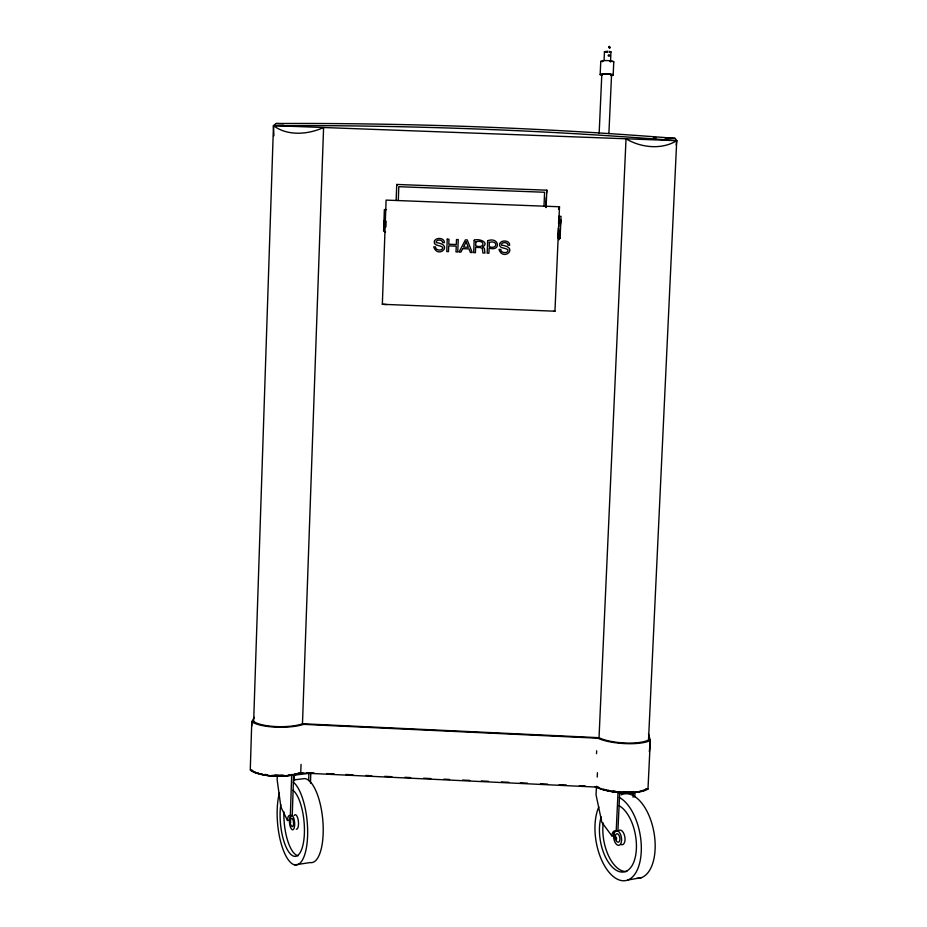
<?xml version="1.0" encoding="UTF-8"?>
<svg xmlns="http://www.w3.org/2000/svg" width="927" height="927" viewBox="0 0 927 927"><rect width="100%" height="100%" fill="white"/><g stroke="black" fill="none" stroke-linecap="round" stroke-linejoin="round"><path stroke-width="1.39" d="M254.392 717.313L251.773 721.693L250.267 770.094L252.445 771.531A30.278 9.189 0 0 0 299.131 773.767L302.654 772.597M277.289 775.667L277.15 779.885L280.916 807.104L287.497 820.488L289.409 820.221L290.916 815.331L289.409 820.221A7.346 2.561 84.7 0 0 291.82 829.445A7.346 2.561 84.7 0 0 294.682 824.729A7.346 2.561 84.7 0 0 292.26 815.517L293.592 775.227M287.497 820.488A7.346 2.561 84.7 0 1 290.336 815.772L291.669 775.459L310.8 773.153L310.464 783.164M294.172 775.042L294.485 780.673M253.627 722.33L273.477 125.643L276.258 123.511C409.34 122.874 542.457 127.856 675.123 138.366L676.733 140.672L648.518 740.024L650.325 740.43L647.973 789.109L645.401 790.325A30.406 9.316 4.4 0 1 598.17 788.066M308.656 780.546L308.9 773.385M300.8 771.519L301.055 764.369M676.2 144.983L676.733 140.672C661.681 150.035 640.766 147.706 626.026 138.783L599.004 738.251L302.457 724.3L323.593 127.509C308.285 134.519 287.509 136.35 273.477 125.643L273.905 135.771M383.859 229.154L384.172 220.51M383.987 228.135L384.218 221.657M386.721 304.543L382.341 304.288L386.095 200.105L559.502 206.767L554.96 311.217L553.593 311.24M385.899 226.953L386.107 221.182M396.153 200.267L396.733 184.45L546.837 190.186L546.096 207.474M398.297 200.417L398.795 186.698L544.589 192.26L543.998 206.014M558.355 227.857L557.915 237.984L560.082 238.065L561.02 216.362L558.865 216.281L558.552 223.511M559.711 230.904L559.456 236.072L560.406 228.482M559.653 235.748L559.862 231.843M559.873 235.388L560.07 231.46M560.36 224.195L560.557 220.255M545.783 207.544L546.281 197.439M600.175 74.554L600.766 61.425M599.155 133.349L601.797 74.635M604.08 60.128L604.462 51.68L607.915 51.228M610.522 61.773L610.963 51.912L609.526 51.367M608.888 133.673L611.553 74.936M613.176 75.029L613.767 61.889M596.513 753.674L596.652 750.812M596.443 786.42L596.049 794.868L601.843 822.319L611.878 835.922L613.593 835.644L614.288 832.469L615.864 830.766L614.288 832.469L613.593 835.644A7.451 3.859 79.9 0 0 617.266 844.972A7.451 3.859 79.9 0 0 621.6 840.291A7.451 3.859 79.9 0 0 617.903 830.986L619.746 791.982M597.243 777.046L597.44 772.736M611.878 835.922A7.462 3.847 79.9 0 1 616.188 831.252L618.031 792.226M633.083 797.232L633.361 791.484M634.786 796.988L634.983 792.678M546.548 193.175L546.837 190.186M649.352 751.785L650.325 740.43L648.494 733.883M558.483 209.12L559.502 206.767M560.348 220.684L560.777 219.815L560.279 226.721M559.027 239.745L560.082 238.065M610.059 47.845C608.216 44.345 610.314 50.313 609.537 46.396M610.963 51.912L609.166 52.341M608.599 54.844C606.721 56.477 611.02 56.814 609.421 54.902M602.77 789.468L613.292 791.728A29.421 9.038 4.4 0 0 637.614 792.029L647.208 789.097L646.223 788.854M650.325 740.43L647.764 741.519A30.464 8.366 4.1 0 1 600.429 739.294L597.243 737.938L598.877 737.683A28.389 7.798 4.1 0 0 624.763 742.99A28.389 7.798 4.1 0 0 648.518 740.024M609.329 46.42L608.68 47.207L609.468 48.065M301.878 772.585L289.931 775.378A29.305 8.934 0 0 1 265.238 775.065L256.119 772.875L250.974 770.163L252.04 770.013M298.598 773.153L300.51 772.527M644.671 790.302L642.434 790.974M298.413 773.732C283.187 776.907 265.875 777.985 251.692 770.604M294.971 774.08L297.648 773.466M641.322 791.299C627.683 793.918 613.268 792.979 600.105 788.529M595.737 786.652L597.857 787.046L596.698 786.478A28.331 8.679 4.4 0 0 599.769 787.915M627.718 880.047L641.472 877.626M616.188 831.252L617.903 830.986M289.143 775.088L292.515 774.566M294.798 864.879L310.139 862.562A42.202 15.087 84.6 0 0 322.978 822.516A42.202 15.087 84.6 0 0 304.531 778.599L293.453 779.955M290.336 815.772L292.26 815.517M251.808 725.934L251.773 721.693L253.662 721.461A28.273 7.706 0.3 0 0 275.922 726.571A28.273 7.706 0.3 0 0 302.735 723.767L598.877 737.683M628.182 792.342L631.89 792.11M280.047 775.667L284.01 775.459M619.943 792.075L632.237 792.179M271.796 775.412L284.311 775.528M274.253 775.598L278.448 775.656M622.469 792.272L626.606 792.33M276.258 123.511L283.477 123.778M653.442 137.555L656.339 137.671M665.007 137.996L675.123 138.366M386.524 209.641L384.369 209.56L383.593 231.194L385.574 231.935M382.341 304.288L554.96 311.217M306.814 772.631L314.021 772.967M326.999 773.593L334.207 773.941M345.748 774.485L352.955 774.833M365.933 775.447L371.704 775.725M384.682 776.351L391.889 776.699M404.867 777.313L410.638 777.591M423.616 778.216L430.835 778.553M443.813 779.178L449.572 779.456M462.55 780.071L469.769 780.418M481.298 780.974L488.517 781.31M501.495 781.936L508.703 782.284M520.244 782.828L527.451 783.176M540.429 783.79L547.637 784.138M559.178 784.694L566.385 785.042M579.363 785.656L585.134 785.934M300.754 772.956L596.779 787.104L598.993 788.054L594.995 786.571M279.294 775.702L274.322 775.459A28.679 8.702 0 0 0 283.048 775.47M622.666 792.145L627.475 792.365M606.675 52.306L607.509 52.352M605.922 52.225L604.462 51.68M609.074 790.592L607.764 790.337A28.331 8.679 4.4 0 0 610.082 790.801M260.591 773.721L261.75 773.964M646.165 788.657L647.973 789.109M302.735 723.767L304.265 724.161L300.742 725.192A30.336 8.262 0.3 0 1 253.952 722.99L251.773 721.693M609.711 61.356L610.464 61.634M257.776 772.863L257.022 772.643M384.531 213.025L385.18 213.523M596.675 786.49L596.779 787.104M627.428 792.179A28.331 8.679 4.4 0 1 624.949 792.156M616.119 791.554A28.331 8.679 4.4 0 1 613.628 791.229M291.541 774.578A28.216 8.575 0 0 1 289.247 774.902M281.912 775.459A28.216 8.575 0 0 1 275.597 775.459M292.48 774.508A28.679 8.702 0 0 1 290.232 774.845M267.138 774.81A28.679 8.702 0 0 1 264.902 774.474M605.574 789.792A28.331 8.679 4.4 0 1 603.5 789.213M621.217 794.845A42.827 22.468 79.7 0 1 653.836 831.704A42.827 22.468 79.7 0 1 636.779 878.356M618.981 805.656A34.357 17.775 79.9 0 1 636.131 852.075A34.357 17.775 79.9 0 1 612.318 867.116A34.357 17.775 79.9 0 1 601.148 816.919M626.814 871.45A34.311 17.81 79.8 0 1 603.199 823.049M619.34 797.475A43.048 22.271 79.9 0 1 640.719 857.51A43.048 22.271 79.9 0 1 608.935 872.145A43.048 22.271 79.9 0 1 598.819 806.919M618.413 830.859A7.439 3.859 79.8 0 1 624.856 836.919A7.439 3.859 79.8 0 1 620.673 844.404M601.936 74.844A4.878 0.776 1.6 0 1 607.44 74.044A4.878 0.776 1.6 0 1 610.823 75.307M601.808 75.342A6.512 1.031 1.6 0 1 602.365 73.893A6.512 1.031 1.6 0 1 611.553 74.23A6.512 1.031 1.6 0 1 610.974 75.678M600.893 61.703A6.512 1.089 1.5 0 1 607.672 60.568A6.512 1.089 1.5 0 1 613.442 62.155M602.527 61.727A4.89 0.823 1.5 0 1 603.106 61.112M609.839 61.02A4.89 0.823 1.5 0 1 612.029 61.588M396.733 184.45A17.3 1.379 -88.2 0 1 397.057 185.412M293.013 790.291A33.859 11.819 84.7 0 1 304.299 835.146A33.859 11.819 84.7 0 1 289.317 852.678A33.859 11.819 84.7 0 1 280.765 804.613M293.256 782.145A42.422 14.809 84.7 0 1 307.289 841.009A42.422 14.809 84.7 0 1 286.675 857.324A42.422 14.809 84.7 0 1 279.375 793.13M298.088 855.725A33.824 11.877 84.7 0 1 283.905 811.948M294.172 815.459A7.335 2.572 84.7 0 1 298.285 820.441A7.335 2.572 84.7 0 1 296.327 829.259M290.591 822.886A4.241 1.483 84.7 0 1 292.075 818.39A4.241 1.483 84.7 0 1 293.453 824.868A4.241 1.483 84.7 0 1 291.032 824.937M289.641 822.191C290.093 827.093 291.205 819.804 289.641 822.191M447.243 239.166L446.756 251.565L448.494 251.634L448.726 245.864L456.235 246.165L456.014 251.924L457.753 251.993L458.239 239.595L456.49 239.525L456.304 244.519L448.784 244.23L448.981 239.236L447.243 239.166M474.184 240.22L473.685 252.619L475.412 252.689L475.632 247.358L480.256 247.544L482.307 248.366L482.897 252.978L484.937 253.059L484.346 248.424L482.677 246.988C490.163 242.028 478.065 238.227 474.184 240.22M475.852 241.785L475.69 245.84C485.099 249.189 485.528 239.166 475.852 241.785M487.672 240.742L487.173 253.152L488.911 253.222L489.12 248.135C501.565 251.843 499.166 236.408 487.672 240.742M489.352 242.364L489.178 246.675C497.741 249.792 498.193 239.908 489.352 242.364M434.404 241.24C433.245 246.397 440.452 244.867 442.712 247.347C443.291 251.321 435.169 250.765 435.551 246.93L433.709 246.86C437.95 259.433 454.276 244.705 436.223 242.619C435.574 239.096 442.712 239.247 442.654 242.596L444.392 242.665C444.589 237.66 435.899 236.976 434.404 241.24M499.676 243.789C498.506 248.957 505.736 247.416 507.984 249.908C508.564 253.871 500.429 253.326 500.812 249.479L498.969 249.409C503.176 261.993 519.595 247.266 501.507 245.168C500.858 241.646 508.008 241.796 507.95 245.145L509.688 245.215C509.896 240.197 501.183 239.525 499.676 243.789M462.689 248.645L460.916 252.121L459.074 252.051L465.412 239.873L467.243 239.942L472.237 252.561L470.429 252.492L468.992 248.888L462.689 248.645M466.188 241.866L463.488 247.069L468.332 247.254L466.188 241.866M306.907 125.597L273.477 125.643L676.733 140.672C553.709 130.939 430.313 125.875 306.907 125.597M616.188 791.716L612.457 791.241L616.177 791.716M267.069 774.891L264.751 774.59L267.057 774.902M615.146 837.684A1.356 0.707 79.9 0 0 616.096 839.584A1.356 0.707 79.9 0 0 616.339 837.475A1.356 0.707 79.9 0 0 615.146 837.684M615.308 836.177A4.299 2.225 79.9 0 0 618.332 842.214A4.299 2.225 79.9 0 0 619.109 835.528A4.299 2.225 79.9 0 0 615.308 836.177"/></g></svg>
